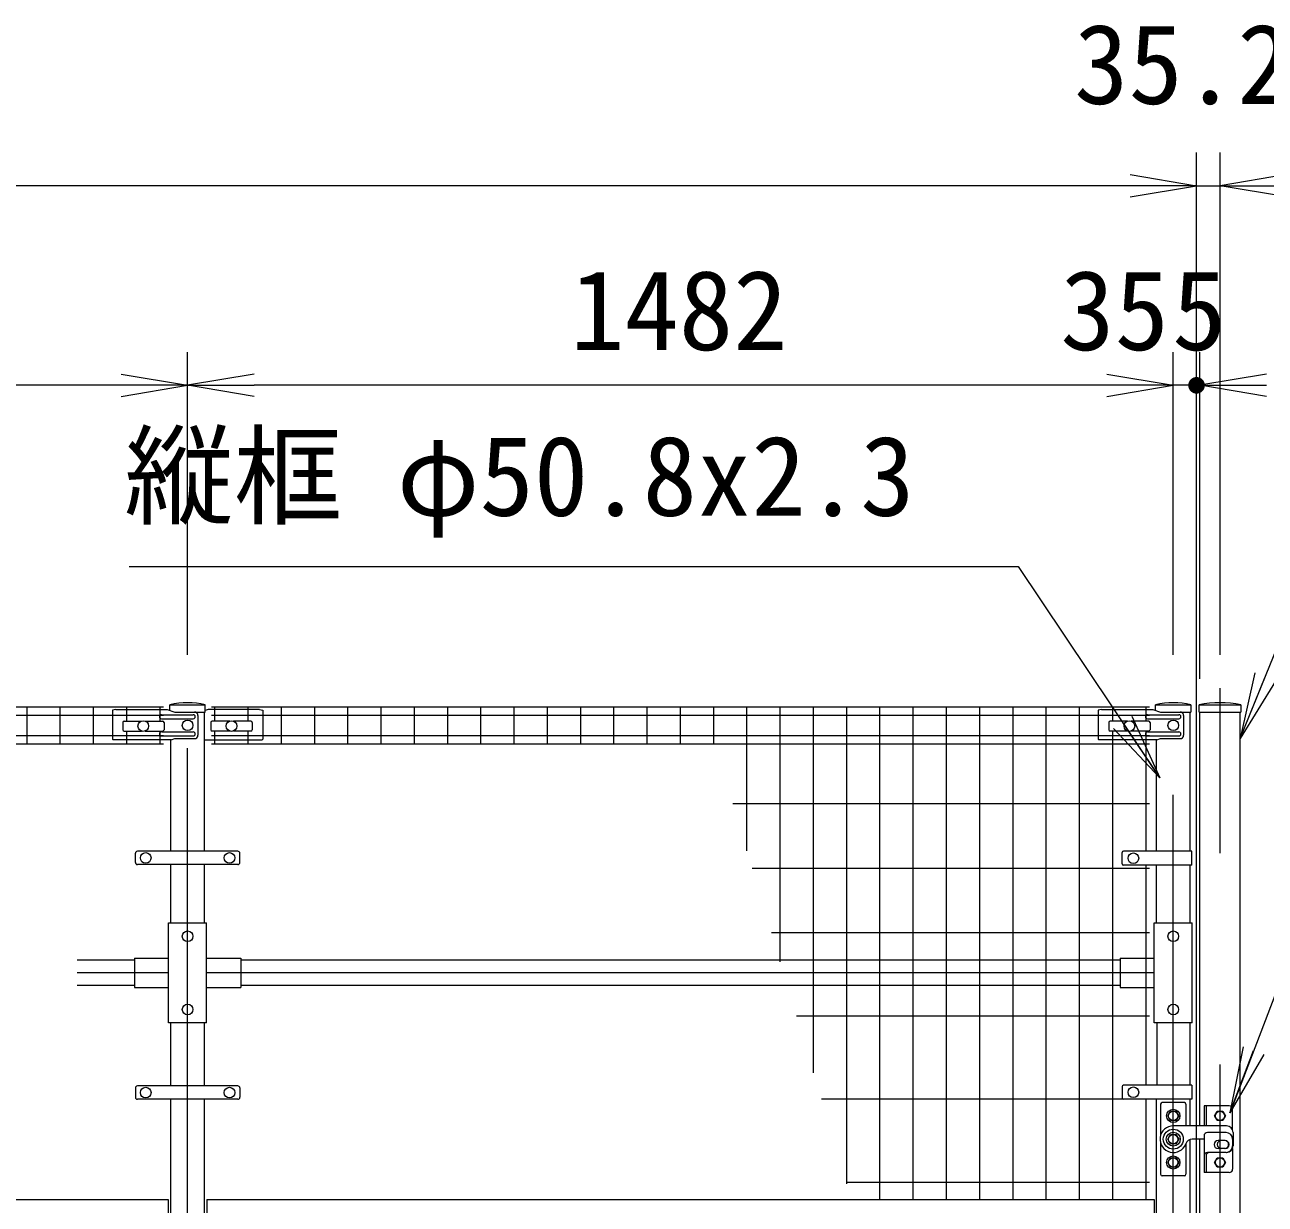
# Model space of a CAD drawing. Units: millimetres, scale not verified. Extents: x -10500 to 10500, y -7425 to 7425.
# Drawn here: x 1509 to 3374, y 1469 to 3242 of the extents above; entities that cross this region are included whole.
import ezdxf
from ezdxf.enums import TextEntityAlignment as Align

# ---------------------------------------------------------------- set-up
doc = ezdxf.new("R2010")
doc.units = ezdxf.units.MM
doc.header["$LTSCALE"] = 50
doc.linetypes.add('USER1', pattern=[50.8, 31.75, -6.35, 6.35, -6.35])
for name, color, linetype, lineweight in [('0-1_D-BMK', 2, 'USER1', 13), ('0-2_D-STR-DIM', 7, 'Continuous', 9), ('0-3_0', 7, 'Continuous', 18), ('0-4_D-STR3', 3, 'Continuous', 13), ('0-5_D-STR1', 1, 'Continuous', 18), ('0-6_D-STR2', 7, 'Continuous', 9), ('0-9_D-STR-TXT', 7, 'Continuous', 9)]:
    doc.layers.add(name, color=color, linetype=linetype, lineweight=lineweight)
doc.styles.add('ＭＳ ゴシック', font='')
doc.styles.get('ＭＳ ゴシック').set_extended_font_data('MS Gothic')

# ---------------------------------------------------------------- blocks, each defined once
blk = doc.blocks.new('_Open')
at = {"layer": '0-3_0', "lineweight": 9}
blk.add_line((-50, 8.33), (0, 0), dxfattribs=at)
blk.add_lwpolyline([(-50, -8.33), (0, 0), (-50, 0)], dxfattribs=at)
blk = doc.blocks.new('_DotSmall')
at = {"layer": '0-3_0'}
for points in [[(0, 0), (-6.25, 0), (-6.2, 0.78)], [(0, 0), (-6.2, -0.78), (-6.25, 0)], [(0, 0), (-6.2, 0.78), (-6.05, 1.55)], [(0, 0), (-6.05, -1.55), (-6.2, -0.78)], [(0, 0), (-6.05, 1.55), (-5.81, 2.3)], [(0, 0), (-5.81, -2.3), (-6.05, -1.55)], [(0, 0), (-5.81, 2.3), (-5.48, 3.01)], [(0, 0), (-5.48, -3.01), (-5.81, -2.3)], [(0, 0), (-5.48, 3.01), (-5.06, 3.67)], [(0, 0), (-5.06, -3.67), (-5.48, -3.01)], [(0, 0), (-5.06, 3.67), (-4.56, 4.28)], [(0, 0), (-4.56, -4.28), (-5.06, -3.67)], [(0, 0), (-4.56, 4.28), (-3.98, 4.82)], [(0, 0), (-3.98, -4.82), (-4.56, -4.28)], [(0, 0), (-3.98, 4.82), (-3.35, 5.28)], [(0, 0), (-3.35, -5.28), (-3.98, -4.82)], [(0, 0), (-3.35, 5.28), (-2.66, 5.66)], [(0, 0), (-2.66, -5.66), (-3.35, -5.28)], [(0, 0), (-2.66, 5.66), (-1.93, 5.94)], [(0, 0), (-1.93, -5.94), (-2.66, -5.66)], [(0, 0), (-1.93, 5.94), (-1.17, 6.14)], [(0, 0), (-1.17, -6.14), (-1.93, -5.94)], [(0, 0), (-1.17, 6.14), (-0.39, 6.24)], [(0, 0), (-0.39, -6.24), (-1.17, -6.14)], [(0, 0), (-0.39, 6.24), (0.39, 6.24)], [(0, 0), (0.39, -6.24), (-0.39, -6.24)], [(0, 0), (0.39, 6.24), (1.17, 6.14)], [(0, 0), (1.17, 6.14), (1.93, 5.94)], [(0, 0), (1.93, 5.94), (2.66, 5.66)], [(0, 0), (2.66, 5.66), (3.35, 5.28)], [(0, 0), (3.35, 5.28), (3.98, 4.82)], [(0, 0), (3.98, 4.82), (4.56, 4.28)], [(0, 0), (4.56, 4.28), (5.06, 3.67)], [(0, 0), (5.06, 3.67), (5.48, 3.01)], [(0, 0), (5.48, 3.01), (5.81, 2.3)], [(0, 0), (5.81, 2.3), (6.05, 1.55)], [(0, 0), (6.05, 1.55), (6.2, 0.78)], [(0, 0), (6.2, 0.78), (6.25, 0)], [(0, 0), (1.17, -6.14), (0.39, -6.24)], [(0, 0), (1.93, -5.94), (1.17, -6.14)], [(0, 0), (2.66, -5.66), (1.93, -5.94)], [(0, 0), (3.35, -5.28), (2.66, -5.66)], [(0, 0), (3.98, -4.82), (3.35, -5.28)], [(0, 0), (4.56, -4.28), (3.98, -4.82)], [(0, 0), (5.06, -3.67), (4.56, -4.28)], [(0, 0), (5.48, -3.01), (5.06, -3.67)], [(0, 0), (5.81, -2.3), (5.48, -3.01)], [(0, 0), (6.05, -1.55), (5.81, -2.3)], [(0, 0), (6.2, -0.78), (6.05, -1.55)], [(0, 0), (6.25, 0), (6.2, -0.78)]]:
    blk.add_solid(points, dxfattribs=at)

msp = doc.modelspace()

# ---------------------------------------------------------------- linework, layer by layer
at = {"layer": '0-1_D-BMK'}
for p, q in [((1753.5, 566.98), (1753.5, 2244.98)), ((3235.5, 496.98), (3235.5, 2244.98)), ((3305.75, 91.98), (3305.75, 2244.98)), ((1724.4, 1816.97), (1587.17, 1816.97)), ((3206.9, 1816.97), (1782.1, 1816.97))]:
    msp.add_line(p, q, dxfattribs=at)
at = {"layer": '0-2_D-STR-DIM'}
for p, q in [((3270.5, 626.98), (3270.5, 3049.98)), ((3270.5, 626.98), (3270.5, 3049.98)), ((3305.75, 2294.98), (3305.75, 3049.98)), ((3170.5, 2999.98), (-2629.5, 2999.98)), ((3170.5, 2999.98), (3070.5, 2999.98)), ((3270.5, 2999.98), (3305.75, 2999.98)), ((1753.5, 2294.98), (1753.5, 2749.98)), ((1753.5, 2294.98), (1753.5, 2749.98)), ((3235.5, 2294.98), (3235.5, 2749.98)), ((3235.5, 2294.98), (3235.5, 2749.98)), ((3270.5, 2269.98), (3270.5, 2749.98)), ((3270.5, 626.98), (3270.5, 2749.98)), ((3275.5, 2258.98), (3275.5, 2749.98)), ((1653.5, 2699.98), (370.5, 2699.98)), ((3135.5, 2699.98), (1853.5, 2699.98)), ((3135.5, 2699.98), (3035.5, 2699.98)), ((3270.5, 2699.98), (3170.5, 2699.98)), ((3270.5, 2699.98), (3235.5, 2699.98)), ((3270.5, 2699.98), (3370.5, 2699.98)), ((3270.5, 2699.98), (3275.5, 2699.98))]:
    msp.add_line(p, q, dxfattribs=at)
at = {"layer": '0-4_D-STR3'}
for p, q in [((1645.5, 2212.98), (1640.5, 2211.98)), ((1640.5, 2211.98), (1640.5, 2168.16)), ((1645.5, 2212.98), (1722.59, 2212.98)), ((1714.5, 2204.98), (1761.92, 2204.98)), ((1722.59, 2212.98), (1734.15, 2208.98)), ((1734.15, 2208.98), (1763.99, 2208.98)), ((1768.99, 2203.98), (1768.99, 2173.98)), ((1784.42, 2212.98), (1780.1, 2211.48)), ((1861.5, 2212.98), (1784.42, 2212.98)), ((1861.5, 2212.98), (1866.5, 2211.98)), ((1866.5, 2211.98), (1866.5, 2168.16)), ((3127.5, 2212.98), (3122.5, 2211.98)), ((3122.5, 2211.98), (3122.5, 2168.16)), ((3127.5, 2212.98), (3204.59, 2212.98)), ((3196.5, 2204.98), (3243.92, 2204.98)), ((3204.59, 2212.98), (3216.15, 2208.98)), ((3216.15, 2208.98), (3245.99, 2208.98)), ((3250.99, 2203.98), (3250.99, 2173.98)), ((1656, 2193.45), (1656, 2182.45)), ((1658, 2195.45), (1684.22, 2195.45)), ((1689.79, 2195.45), (1716, 2195.45)), ((1714.5, 2198.98), (1761.92, 2198.98)), ((1718, 2193.45), (1718, 2182.45)), ((1788.5, 2193.45), (1788.5, 2182.45)), ((1816.72, 2195.45), (1790.5, 2195.45)), ((1848.5, 2195.45), (1822.29, 2195.45)), ((1850.5, 2193.45), (1850.5, 2182.45)), ((3138.5, 2193.45), (3138.5, 2182.45)), ((3166.72, 2195.45), (3140.5, 2195.45)), ((3198.5, 2195.45), (3172.29, 2195.45)), ((3196.5, 2198.98), (3243.92, 2198.98)), ((3200.5, 2193.45), (3200.5, 2182.45)), ((1728.9, 2167.16), (1641.5, 2167.16)), ((1658, 2180.45), (1684.22, 2180.45)), ((1689.79, 2180.45), (1716, 2180.45)), ((1714.5, 2178.98), (1761.92, 2178.98)), ((1714.5, 2172.98), (1761.92, 2172.98)), ((1728.9, 2167.16), (1734.15, 2168.98)), ((1734.15, 2168.98), (1763.99, 2168.98)), ((1778.9, 2167.16), (1865.5, 2167.16)), ((1816.72, 2180.45), (1790.5, 2180.45)), ((1848.5, 2180.45), (1822.29, 2180.45)), ((3210.9, 2167.16), (3123.5, 2167.16)), ((3166.72, 2180.45), (3140.5, 2180.45)), ((3198.5, 2180.45), (3172.29, 2180.45)), ((3196.5, 2178.98), (3243.92, 2178.98)), ((3196.5, 2172.98), (3243.92, 2172.98)), ((3210.9, 2167.16), (3216.15, 2168.98)), ((3216.15, 2168.98), (3245.99, 2168.98)), ((1675, 1982.73), (1675, 1996.73)), ((1829, 1999.73), (1678, 1999.73)), ((1832, 1982.73), (1832, 1996.73)), ((3158.52, 1980.72), (3158.52, 1997.72)), ((3263.2, 1999.72), (3160.52, 1999.72)), ((3263.2, 1978.72), (3263.2, 1999.72)), ((1829, 1979.73), (1678, 1979.73)), ((3263.2, 1978.72), (3160.52, 1978.72)), ((1724.9, 1891.97), (1782.1, 1891.97)), ((1782.1, 1741.97), (1782.1, 1891.97)), ((3206.9, 1891.97), (3264.1, 1891.97)), ((3264.1, 1741.97), (3264.1, 1891.97)), ((1673.5, 1838.97), (1724.9, 1838.97)), ((1673.5, 1838.97), (1673.5, 1794.97)), ((1782.1, 1838.97), (1833.5, 1838.97)), ((1833.5, 1838.97), (1833.5, 1794.97)), ((3155.5, 1838.97), (3206.9, 1838.97)), ((3155.5, 1838.97), (3155.5, 1794.97)), ((1673.5, 1794.97), (1724.9, 1794.97)), ((1782.1, 1794.97), (1833.5, 1794.97)), ((3155.5, 1794.97), (3206.9, 1794.97)), ((1675, 1643.97), (1675, 1629.97)), ((1829, 1646.97), (1678, 1646.97)), ((1832, 1643.97), (1832, 1629.97)), ((3158.52, 1645.97), (3158.52, 1628.97)), ((3263.2, 1647.97), (3160.52, 1647.97)), ((3263.2, 1647.97), (3263.2, 1626.97)), ((1829, 1626.97), (1678, 1626.97)), ((3263.2, 1626.97), (3160.52, 1626.97)), ((3216.5, 1619.73), (3216.5, 1573.22)), ((3252.25, 1621.98), (3218.75, 1621.98)), ((3254.5, 1619.73), (3254.5, 1586.98)), ((3281.75, 1616.98), (3281.75, 1586.98)), ((3319.75, 1616.98), (3281.75, 1616.98)), ((3284.75, 1616.98), (3284.75, 1586.98)), ((3324.75, 1580.78), (3324.75, 1611.98)), ((3315.5, 1586.98), (3235.5, 1586.98)), ((3281.75, 1566.98), (3263.78, 1566.98)), ((3281.75, 1571.98), (3281.75, 1516.98)), ((3281.75, 1571.98), (3281.75, 1516.98)), ((3314.75, 1576.98), (3286.75, 1576.98)), ((3324.75, 1566.98), (3324.75, 1556.98)), ((3325.5, 1576.98), (3325.5, 1556.98)), ((3216.5, 1560.73), (3216.5, 1514.23)), ((3254.5, 1560.72), (3254.5, 1514.23)), ((3312.75, 1564.98), (3302.75, 1564.98)), ((3312.75, 1552.98), (3302.75, 1552.98)), ((3313.5, 1564.98), (3307.5, 1564.98)), ((3313.5, 1552.98), (3307.5, 1552.98)), ((3324.75, 1553.18), (3324.75, 1521.98)), ((3284.75, 1541.98), (3284.75, 1516.98)), ((3314.75, 1546.98), (3286.75, 1546.98)), ((3252.25, 1511.98), (3218.75, 1511.98)), ((3319.75, 1516.98), (3281.75, 1516.98)), ((300, 1476.13), (1724, 1476.13)), ((1724, 1476.13), (1724, 1446.98)), ((1782.5, 1476.13), (3206.5, 1476.13)), ((1782.5, 1476.13), (1782.5, 1446.98)), ((3206.5, 1476.13), (3206.5, 1446.98))]:
    msp.add_line(p, q, dxfattribs=at)
for points in [[(1782.1, 1741.97), (1724.9, 1741.97), (1724.9, 1891.97)], [(3264.1, 1741.97), (3206.9, 1741.97), (3206.9, 1891.97)]]:
    msp.add_lwpolyline(points, dxfattribs=at)
for points in [[(3239.55, 1608.99), (3243.6, 1601.98), (3239.55, 1594.96), (3231.45, 1594.96), (3227.4, 1601.98), (3231.45, 1608.99)], [(3313.85, 1601.98), (3309.8, 1594.96), (3301.7, 1594.96), (3297.65, 1601.98), (3301.7, 1608.99), (3309.8, 1608.99)], [(3239.55, 1573.99), (3243.6, 1566.98), (3239.55, 1559.96), (3231.45, 1559.96), (3227.4, 1566.98), (3231.45, 1573.99)], [(3239.55, 1538.99), (3243.6, 1531.98), (3239.55, 1524.96), (3231.45, 1524.96), (3227.4, 1531.98), (3231.45, 1538.99)], [(3309.8, 1538.99), (3313.85, 1531.98), (3309.8, 1524.96), (3301.7, 1524.96), (3297.65, 1531.98), (3301.7, 1538.99)]]:
    msp.add_lwpolyline(points, close=True, dxfattribs=at)
for centre, radius in [((1686.75, 2187.95), 8), ((1753.5, 2188.98), 8), ((1753.5, 2188.98), 8), ((1819.5, 2187.95), 8), ((3169.5, 2187.95), 8), ((3235.5, 2188.98), 8), ((1690.5, 1989.73), 8), ((1816.5, 1989.73), 8), ((3175.5, 1989.22), 8), ((1753.5, 1871.97), 8), ((3235.5, 1871.97), 8), ((1753.5, 1761.97), 8), ((3235.5, 1761.97), 8), ((1690.5, 1636.97), 8), ((1816.5, 1636.97), 8), ((3175.5, 1637.47), 8), ((3235.5, 1601.98), 10), ((3235.5, 1601.98), 7.03), ((3305.75, 1601.98), 7.03), ((3235.5, 1566.98), 15), ((3235.5, 1566.98), 10.5), ((3235.5, 1566.98), 7.03), ((3235.5, 1531.98), 10), ((3235.5, 1531.98), 7.03), ((3305.75, 1531.98), 7.03)]:
    msp.add_circle(centre, radius, dxfattribs=at)
for centre, radius, start, end in [((1714, 2201.98), 3, 90, 270), ((1761.92, 2201.98), 3, 270, 90), ((1763.99, 2203.98), 5, 0, 90), ((3196.5, 2201.98), 3, 90, 270), ((3243.92, 2201.98), 3, 270, 90), ((3245.99, 2203.98), 5, 0, 90), ((1658, 2193.45), 2, 90, 180), ((1658, 2182.45), 2, 180, 270), ((1716, 2193.45), 2, 0, 90), ((1716, 2182.45), 2, 270, 0), ((1790.5, 2193.45), 2, 90, 180), ((1790.5, 2182.45), 2, 180, 270), ((1848.5, 2193.45), 2, 0, 90), ((1848.5, 2182.45), 2, 270, 0), ((3140.5, 2193.45), 2, 90, 180), ((3140.5, 2182.45), 2, 180, 270), ((3198.5, 2193.45), 2, 0, 90), ((3198.5, 2182.45), 2, 270, 0), ((1641.5, 2168.16), 1, 180, 270), ((1714, 2175.98), 3, 90, 270), ((1761.92, 2175.98), 3, 270, 90), ((1763.99, 2173.98), 5, 270, 0), ((1865.5, 2168.16), 1, 270, 0), ((3123.5, 2168.16), 1, 180, 270), ((3196.5, 2175.98), 3, 90, 270), ((3243.92, 2175.98), 3, 270, 90), ((3245.99, 2173.98), 5, 270, 0), ((1678, 1996.73), 3, 90, 180), ((1829, 1996.73), 3, 0, 90), ((3160.52, 1997.72), 2, 90, 180), ((1678, 1982.73), 3, 180, 270), ((1829, 1982.73), 3, 270, 0), ((3160.52, 1980.72), 2, 180, 270), ((1678, 1643.97), 3, 90, 180), ((1829, 1643.97), 3, 0, 90), ((3160.52, 1645.97), 2, 90, 180), ((1678, 1629.97), 3, 180, 270), ((1829, 1629.97), 3, 270, 0), ((3160.52, 1628.97), 2, 180, 270), ((3218.75, 1619.73), 2.25, 90, 180), ((3252.25, 1619.73), 2.25, 0, 90), ((3319.75, 1611.98), 5, 0, 90), ((3235.5, 1566.98), 20, 90, 339.4674), ((3315.5, 1576.98), 10, 0, 90), ((3263.78, 1556.98), 10, 90, 162.6313), ((3286.75, 1571.98), 5, 90, 180), ((3314.75, 1566.98), 10, 0, 90), ((3302.75, 1558.98), 6, 90, 270), ((3307.5, 1558.98), 6, 90, 270), ((3312.75, 1558.98), 6, 270, 90), ((3313.5, 1558.98), 6, 270, 90), ((3314.75, 1556.98), 10, 270, 0), ((3315.5, 1556.98), 10, 270, 0), ((3286.75, 1541.98), 5, 90, 180), ((3289.75, 1541.98), 5, 90, 180), ((3218.75, 1514.23), 2.25, 180, 270), ((3252.25, 1514.23), 2.25, 270, 0), ((3319.75, 1521.98), 5, 270, 0)]:
    msp.add_arc(centre, radius, start, end, dxfattribs=at)
at = {"layer": '0-5_D-STR1'}
for p, q in [((1726.9, 2219.98), (1780.1, 2219.98)), ((1726.9, 2211.48), (1726.9, 2219.98)), ((1780.1, 2208.98), (1780.1, 2219.98)), ((3208.9, 2219.98), (3262.1, 2219.98)), ((3208.9, 2211.48), (3208.9, 2219.98)), ((3262.1, 2219.98), (3262.1, 2208.98)), ((3274.3, 2219.98), (3337.2, 2219.98)), ((3274.3, 2208.98), (3274.3, 2219.98)), ((3337.2, 2219.98), (3337.2, 2208.98)), ((1734.15, 2208.98), (1780.1, 2208.98)), ((1778.9, 1999.73), (1778.9, 2208.98)), ((3216.15, 2208.98), (3262.1, 2208.98)), ((3260.9, 1999.72), (3260.9, 2208.98)), ((3274.3, 2208.98), (3337.2, 2208.98)), ((3275.5, 1586.98), (3275.5, 2208.98)), ((3336, 116.98), (3336, 2208.98)), ((1728.1, 1999.73), (1728.1, 2167.16)), ((3210.1, 1999.72), (3210.1, 2167.16)), ((1728.1, 1891.97), (1728.1, 1979.73)), ((1778.9, 1891.97), (1778.9, 1979.73)), ((3210.1, 1891.97), (3210.1, 1978.72)), ((3260.9, 1891.97), (3260.9, 1978.72)), ((1673, 1836.02), (1587.17, 1836.02)), ((3155.5, 1836.02), (1833.5, 1836.02)), ((1673, 1797.92), (1587.17, 1797.92)), ((3155.5, 1797.92), (1833.5, 1797.92)), ((1728.1, 1646.97), (1728.1, 1741.97)), ((1778.9, 1646.97), (1778.9, 1741.97)), ((3211.1, 1647.97), (3211.1, 1741.97)), ((3260.9, 1647.97), (3260.9, 1741.97)), ((1728.1, 1446.98), (1728.1, 1626.97)), ((1778.9, 1446.98), (1778.9, 1626.97)), ((3210.1, 1446.98), (3210.1, 1626.97)), ((3260.9, 1586.98), (3260.9, 1626.97)), ((3275.5, 116.98), (3275.5, 1566.98)), ((3260.9, 1446.98), (3260.9, 1566.55))]:
    msp.add_line(p, q, dxfattribs=at)
for centre, radius, start, end in [((1753.5, 2103.55), 119.43, 77.13052, 102.86948), ((3235.5, 2103.55), 119.43, 77.13052, 102.86948), ((3305.75, 2056.63), 166.35, 79.10214, 100.89786)]:
    msp.add_arc(centre, radius, start, end, dxfattribs=at)
at = {"layer": '0-6_D-STR2'}
for p, q in [((307, 2216.97), (1717, 2216.97)), ((307, 2204.1), (1717, 2204.1)), ((1512, 2160.97), (1512, 2216.97)), ((1562, 2160.97), (1562, 2216.97)), ((1612, 2160.97), (1612, 2216.97)), ((1662, 2195.45), (1662, 2216.97)), ((1712, 2195.45), (1712, 2216.97)), ((1789.5, 2216.97), (3199.5, 2216.97)), ((1789.5, 2204.1), (3199.5, 2204.1)), ((1794.5, 2195.45), (1794.5, 2216.97)), ((1844.5, 2195.45), (1844.5, 2216.97)), ((1894.5, 2160.97), (1894.5, 2216.97)), ((1944.5, 2160.97), (1944.5, 2216.97)), ((1994.5, 2160.97), (1994.5, 2216.97)), ((2044.5, 2160.97), (2044.5, 2216.97)), ((2094.5, 2160.97), (2094.5, 2216.97)), ((2144.5, 2160.97), (2144.5, 2216.97)), ((2194.5, 2160.97), (2194.5, 2216.97)), ((2244.5, 2160.97), (2244.5, 2216.97)), ((2294.5, 2160.97), (2294.5, 2216.97)), ((2344.5, 2160.97), (2344.5, 2216.97)), ((2394.5, 2160.97), (2394.5, 2216.97)), ((2444.5, 2160.97), (2444.5, 2216.97)), ((2494.5, 2160.97), (2494.5, 2216.97)), ((2544.5, 2160.97), (2544.5, 2216.97)), ((2594.5, 2000.28), (2594.5, 2216.97)), ((2644.5, 1833.42), (2644.5, 2216.97)), ((2694.5, 1666.57), (2694.5, 2216.97)), ((2744.5, 1499.71), (2744.5, 2216.97)), ((2794.5, 1476.13), (2794.5, 2216.97)), ((2844.5, 1476.13), (2844.5, 2216.97)), ((2894.5, 1476.13), (2894.5, 2216.97)), ((2944.5, 1476.13), (2944.5, 2216.97)), ((2994.5, 1476.13), (2994.5, 2216.97)), ((3044.5, 1476.13), (3044.5, 2216.97)), ((3094.5, 1476.13), (3094.5, 2216.97)), ((3144.5, 2195.45), (3144.5, 2216.97)), ((3194.5, 2195.45), (3194.5, 2216.97)), ((307, 2173.85), (1717, 2173.85)), ((1662, 2160.97), (1662, 2180.45)), ((1712, 2160.97), (1712, 2180.45)), ((1789.5, 2173.85), (3199.5, 2173.85)), ((1794.5, 2160.97), (1794.5, 2180.45)), ((1844.5, 2160.97), (1844.5, 2180.45)), ((3144.5, 1476.13), (3144.5, 2180.45)), ((3194.5, 1999.72), (3194.5, 2180.45)), ((307, 2160.97), (1717, 2160.97)), ((1789.5, 2160.97), (3199.5, 2160.97)), ((3199.5, 2070.97), (2573.32, 2070.97)), ((3194.5, 1647.97), (3194.5, 1978.72)), ((3199.5, 1973.97), (2602.39, 1973.97)), ((3199.5, 1876.97), (2631.46, 1876.97)), ((3199.5, 1751.97), (2668.91, 1751.97)), ((3199.5, 1626.97), (2706.37, 1626.97)), ((3194.5, 1476.13), (3194.5, 1626.97)), ((3199.5, 1501.97), (2743.83, 1501.97))]:
    msp.add_line(p, q, dxfattribs=at)
at = {"layer": '0-9_D-STR-TXT'}
for points in [[(4921.97, 2782.41), (3585.27, 2782.41), (3336.76, 2170.95)], [(4407.64, 2489.52), (3658.22, 2489.52), (3321.27, 1608.5)], [(1665.37, 2427.79), (3002.07, 2427.79), (3213.99, 2111.93)]]:
    msp.add_lwpolyline(points, dxfattribs=at)

# ---------------------------------------------------------------- block references
at = {"layer": '0-2_D-STR-DIM', "xscale": 2, "yscale": 2}
for name, p in [('_Open', (3270.5, 2999.98)), ('_Open', (3270.5, 2999.98)), ('_Open', (1753.5, 2699.98)), ('_Open', (3235.5, 2699.98)), ('_Open', (3235.5, 2699.98)), ('_DotSmall', (3270.5, 2699.98))]:
    msp.add_blockref(name, p, dxfattribs=at)
at = {"layer": '0-2_D-STR-DIM', "xscale": 2, "yscale": 2, "rotation": 180}
for name, p in [('_Open', (3305.75, 2999.98)), ('_Open', (1753.5, 2699.98)), ('_DotSmall', (3270.5, 2699.98)), ('_Open', (3275.5, 2699.98))]:
    msp.add_blockref(name, p, dxfattribs=at)
at = {"layer": '0-9_D-STR-TXT', "xscale": 2, "yscale": 2}
for p, rotation in [((3336, 2169.1), 247.88234), ((3215.1, 2110.27), 303.85826), ((3320.56, 1606.63), 249.07091)]:
    msp.add_blockref('_Open', p, dxfattribs=dict(at, rotation=rotation))

# ---------------------------------------------------------------- texts
at = {"layer": '0-2_D-STR-DIM', "style": 'ＭＳ ゴシック'}
for s, p in [('35.25', (3086.32, 3086.85)), ('1482', (2328.57, 2716.85)), ('35', (3065.57, 2716.85)), ('5', (3233.69, 2716.85))]:
    msp.add_text(s, height=120.2, dxfattribs=at).set_placement(p, align=Align.BOTTOM_LEFT)
at = {"layer": '0-9_D-STR-TXT', "style": 'ＭＳ ゴシック'}
msp.add_text('縦框 φ50.8x2.3', height=120.2, dxfattribs=at).set_placement((1658.39, 2467.82), align=Align.BOTTOM_LEFT)

doc.saveas('drawing.dxf')
